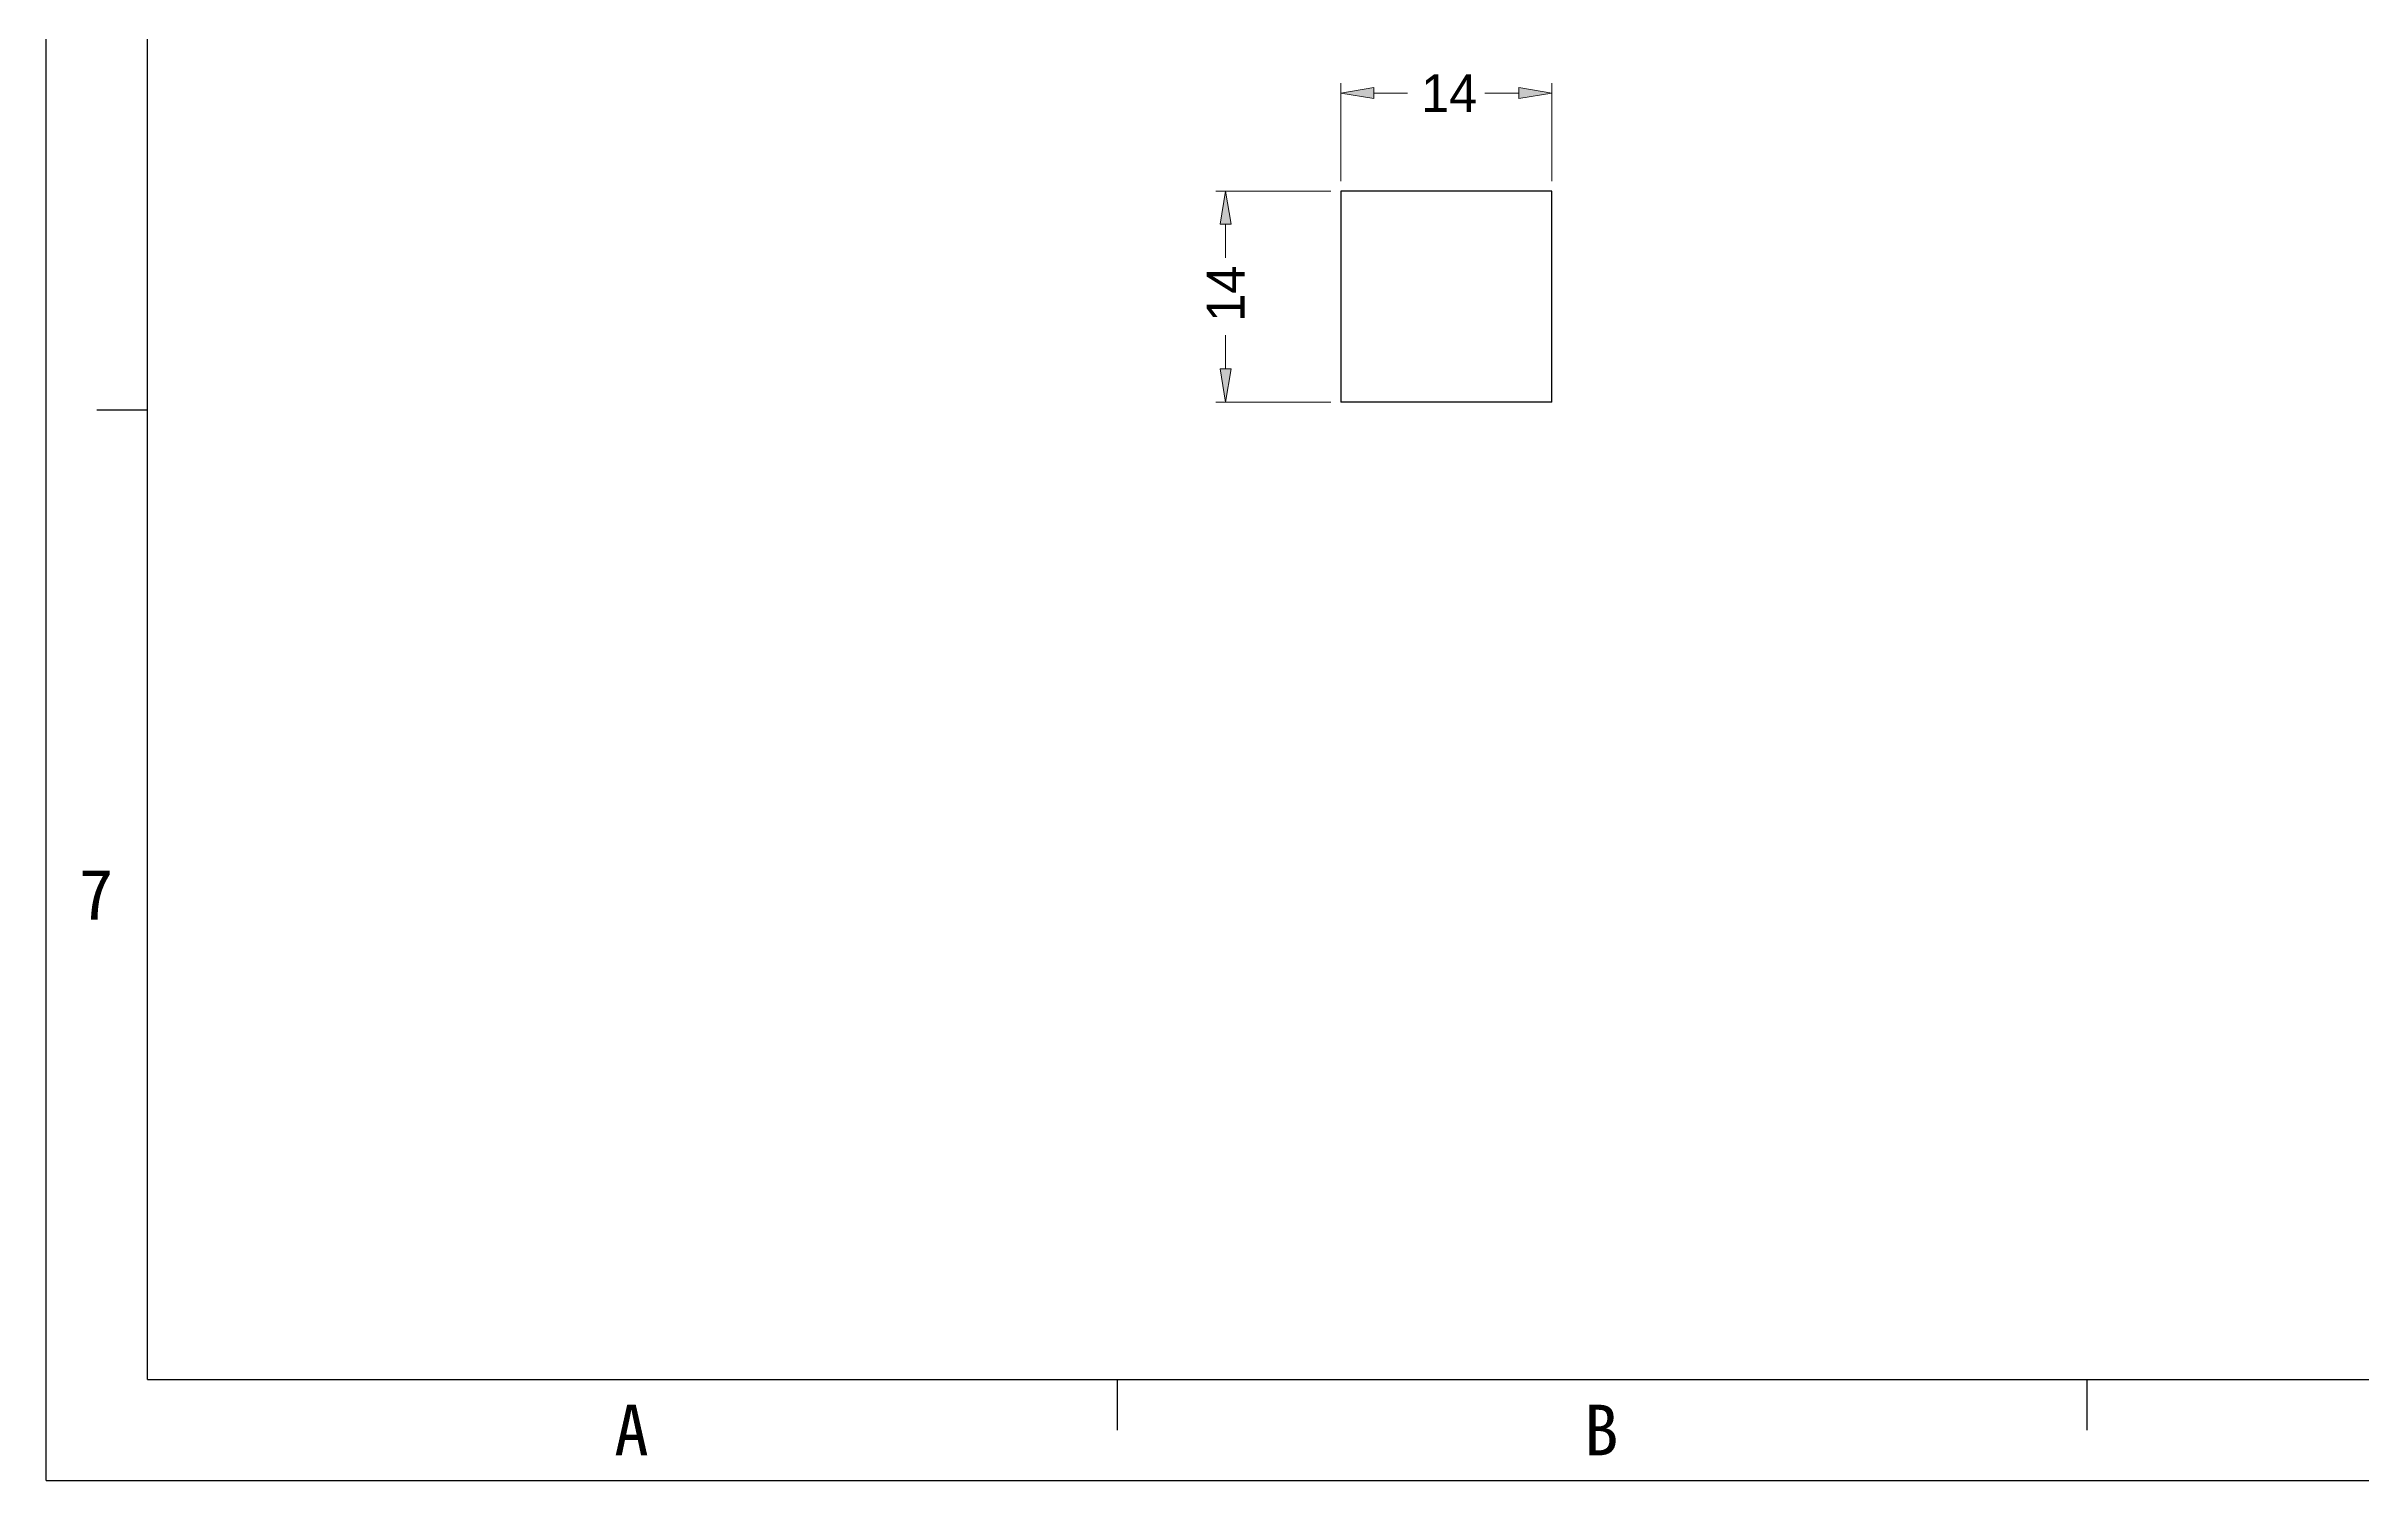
# Model space of a CAD drawing. Header units: millimetres. Extents: x -710 to -53, y 215 to 679.
# Drawn here: x -709.6 to -556.1, y 215.1 to 310.2 of the extents above; entities that cross this region are included whole.
import ezdxf

# ---------------------------------------------------------------- set-up
doc = ezdxf.new("R2010")
doc.units = ezdxf.units.MM
doc.header["$MEASUREMENT"] = 0
doc.layers.get('0').update_dxf_attribs({"lineweight": 0})
doc.layers.add('BORDER', color=7, linetype='Continuous', lineweight=0)

# ---------------------------------------------------------------- blocks, each defined once
blk = doc.blocks.new('Block_0')
at = {"true_color": 0x000000, "transparency": 33554687}
h = blk.add_hatch(color=18, dxfattribs=at)
h.dxf.hatch_style = 2
h.paths.add_polyline_path([(-621.61, 307.51), (-621.61, 306.78), (-623.81, 307.14)])
h = blk.add_hatch(color=18, dxfattribs=at)
h.dxf.hatch_style = 2
h.paths.add_polyline_path([(-612.01, 307.51), (-612.01, 306.78), (-609.81, 307.14)])
at = {"color": 131, "lineweight": 5, "true_color": 0x7fffff}
for p, q in [((-623.81, 301.31), (-623.81, 307.8)), ((-609.81, 301.31), (-609.81, 307.8))]:
    blk.add_line(p, q, dxfattribs=at)
at = {"color": 18, "lineweight": 5, "true_color": 0x000000}
for p, q in [((-621.61, 307.14), (-619.38, 307.14)), ((-612.01, 307.14), (-614.25, 307.14))]:
    blk.add_line(p, q, dxfattribs=at)
for points in [[(-621.61, 307.51), (-621.61, 306.78), (-623.81, 307.14), (-623.81, 307.14)], [(-612.01, 307.51), (-612.01, 306.78), (-609.81, 307.14), (-609.81, 307.14)]]:
    blk.add_lwpolyline(points, close=True)
at = {"insert": (-618.48, 305.89), "char_height": 0.2, "attachment_point": 7}
blk.add_mtext('\\C42;\\c39372;\\FMyriad Pro|b0|i0|c1;\\H2.500000;\\W1.000000;14', dxfattribs=at)
blk = doc.blocks.new('Block_2')
at = {"true_color": 0x000000, "transparency": 33554687}
h = blk.add_hatch(color=18, dxfattribs=at)
h.dxf.hatch_style = 2
h.paths.add_polyline_path([(-631.81, 298.45), (-631.08, 298.45), (-631.44, 300.65)])
h = blk.add_hatch(color=18, dxfattribs=at)
h.dxf.hatch_style = 2
h.paths.add_polyline_path([(-631.81, 288.85), (-631.08, 288.85), (-631.44, 286.65)])
at = {"color": 131, "lineweight": 5, "true_color": 0x7fffff}
for p, q in [((-624.47, 300.65), (-632.1, 300.65)), ((-624.47, 286.65), (-632.1, 286.65))]:
    blk.add_line(p, q, dxfattribs=at)
at = {"color": 18, "lineweight": 5, "true_color": 0x000000}
for p, q in [((-631.44, 298.45), (-631.44, 296.21)), ((-631.44, 288.85), (-631.44, 291.08))]:
    blk.add_line(p, q, dxfattribs=at)
for points in [[(-631.81, 298.45), (-631.08, 298.45), (-631.44, 300.65), (-631.44, 300.65)], [(-631.81, 288.85), (-631.08, 288.85), (-631.44, 286.65), (-631.44, 286.65)]]:
    blk.add_lwpolyline(points, close=True)
at = {"insert": (-630.19, 291.98), "char_height": 0.2, "attachment_point": 7, "rotation": 90}
blk.add_mtext('\\C42;\\c39372;\\FMyriad Pro|b0|i0|c1;\\H2.500000;\\W1.000000;14', dxfattribs=at)

msp = doc.modelspace()

# ---------------------------------------------------------------- linework, layer by layer
at = {"color": 18, "lineweight": 25, "true_color": 0x000000}
for p, q in [((-609.81, 300.65), (-623.81, 300.65)), ((-623.81, 300.65), (-623.81, 286.65)), ((-609.81, 286.65), (-609.81, 300.65)), ((-609.81, 286.65), (-623.81, 286.65))]:
    msp.add_line(p, q, dxfattribs=at)
at = {"layer": 'BORDER', "color": 18, "lineweight": 25, "true_color": 0x000000}
for p, q in [((-709.64, 215.11), (-709.64, 678.62)), ((-702.92, 221.82), (-702.92, 671.9)), ((-706.28, 286.14), (-702.92, 286.14)), ((-702.92, 221.82), (-59.98, 221.82)), ((-638.63, 221.82), (-638.63, 218.46)), ((-574.34, 221.82), (-574.34, 218.46)), ((-709.64, 215.11), (-53.27, 215.11))]:
    msp.add_line(p, q, dxfattribs=at)

# ---------------------------------------------------------------- block references
for name in ['Block_0', 'Block_2']:
    msp.add_blockref(name, (0, 0))

# ---------------------------------------------------------------- texts
at = {"layer": 'BORDER', "char_height": 0.2, "attachment_point": 7}
for s, insert in [('\\C18;\\c0;\\FSimSun|b0|i0|c1;\\H3.357398;\\W1.000000;7', (-707.48, 252.31)), ('\\C18;\\c0;\\FSimSun|b0|i0|c1;\\H3.357398;\\W1.000000;A', (-671.98, 216.79)), ('\\C18;\\c0;\\FSimSun|b0|i0|c1;\\H3.357398;\\W1.000000;B', (-607.68, 216.79))]:
    msp.add_mtext(s, dxfattribs=dict(at, insert=insert))

doc.saveas('drawing.dxf')
